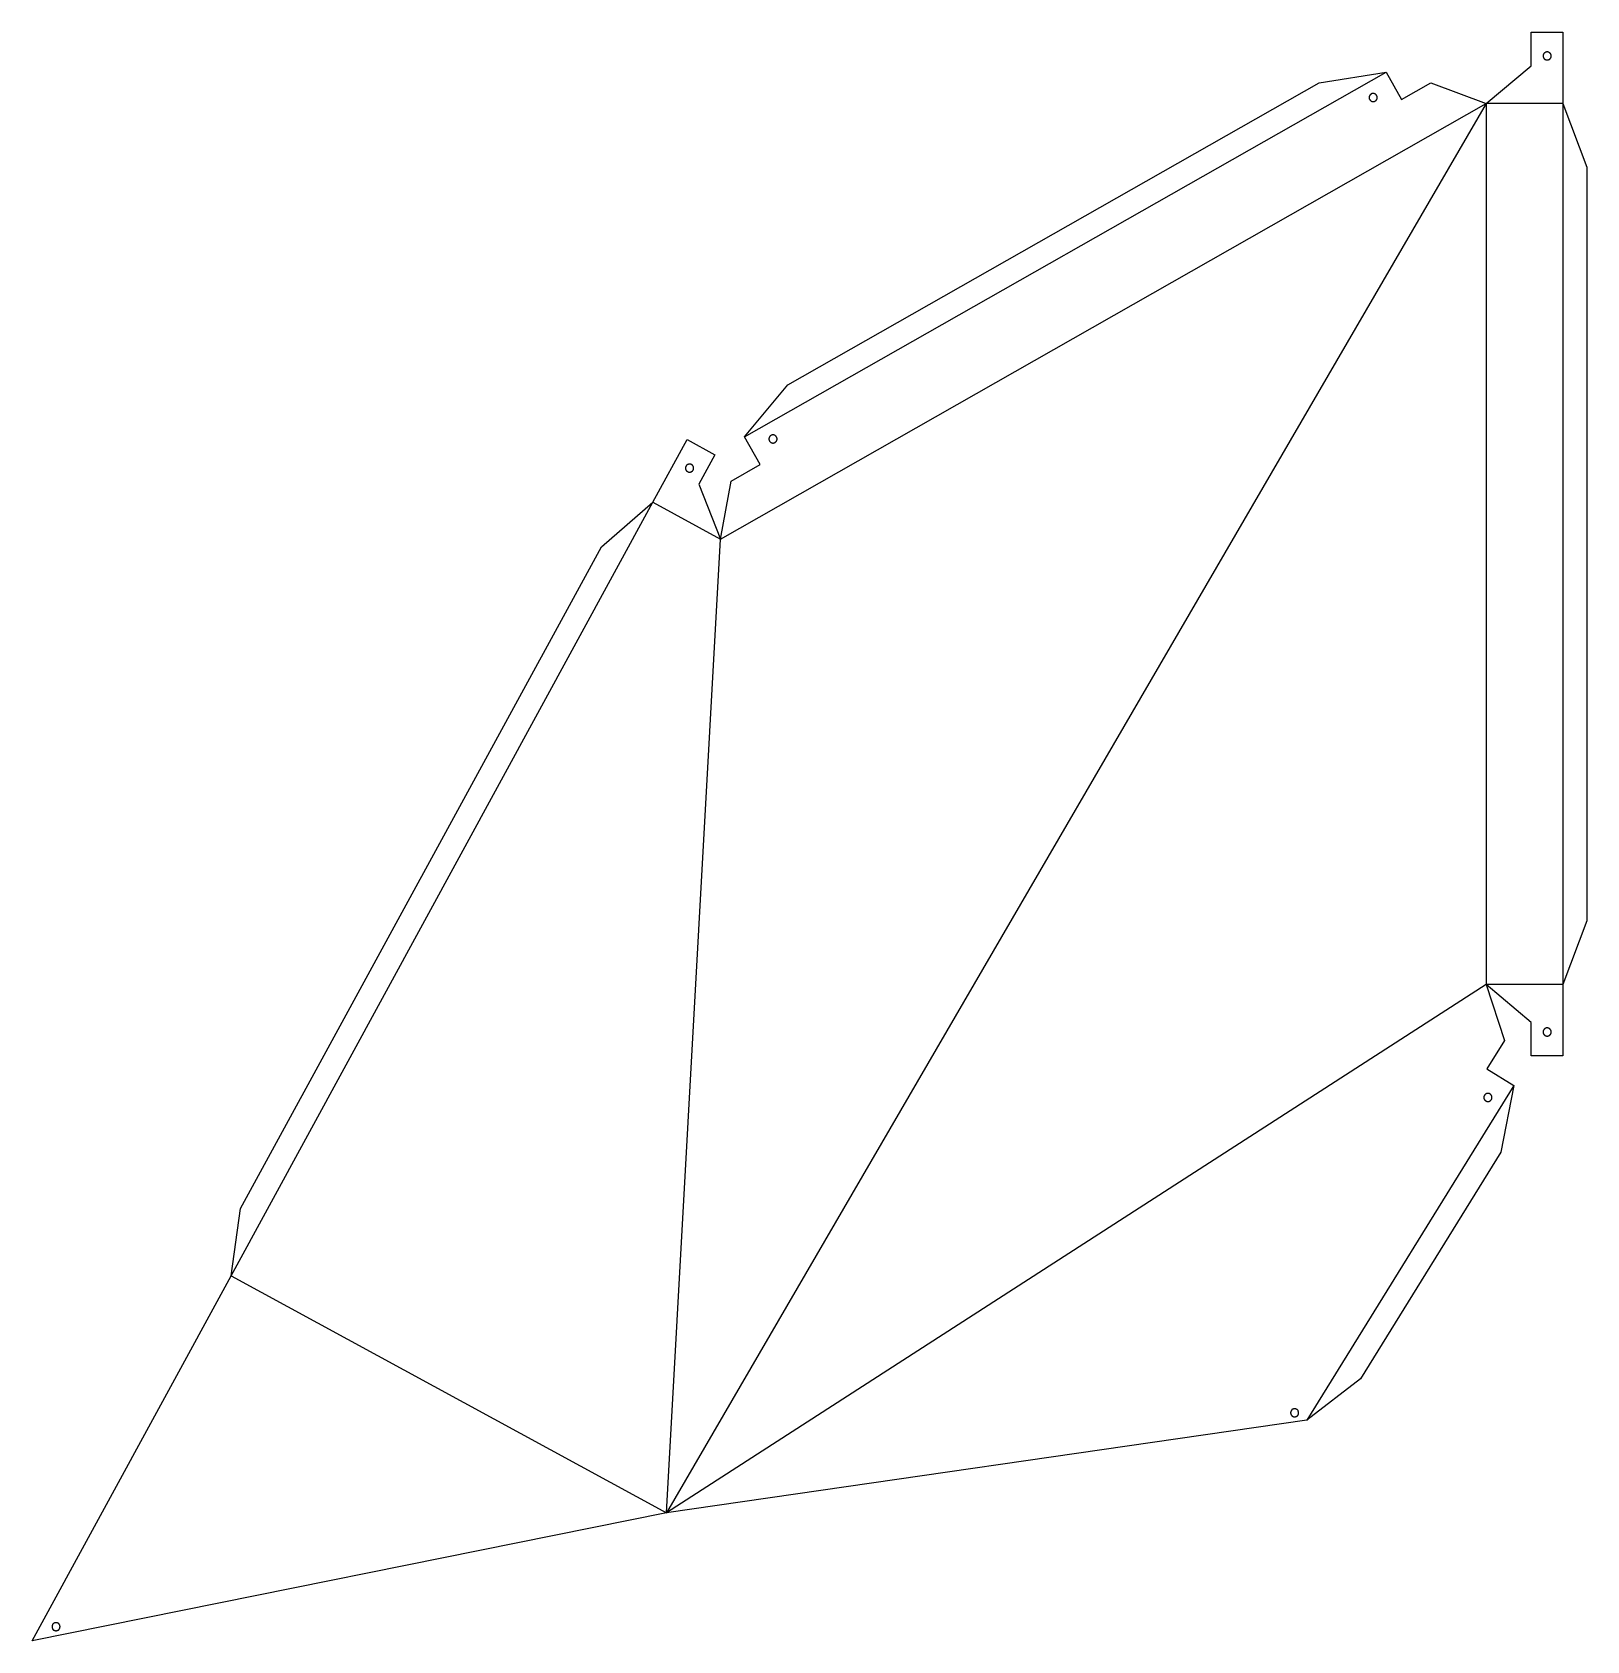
# Model space of a CAD drawing. Header units: millimetres. Extents: x -11260 to -5174, y 1000 to 2067.
# Drawn here: x -8616 to -7636, y 1053 to 2067 of the extents above; entities that cross this region are included whole.
import ezdxf

# ---------------------------------------------------------------- set-up
doc = ezdxf.new("R2010")
doc.units = ezdxf.units.MM
for name, color, linetype, true_color in [('Bohrloch', 140, 'Continuous', 0x2fdcfa), ('Kontur', 160, 'Continuous', 0x0026ff), ('V_Nut 135', 72, 'Continuous', 0x50db2a)]:
    doc.layers.add(name, color=color, linetype=linetype, true_color=true_color)

msp = doc.modelspace()

# ---------------------------------------------------------------- linework, layer by layer
at = {"layer": 'Bohrloch'}
for points in [[(-7660.4, 2054.5), (-7660.5, 2054.5), (-7660.6, 2054.5), (-7660.7, 2054.5), (-7660.8, 2054.5), (-7660.9, 2054.5), (-7660.9, 2054.5), (-7661, 2054.4), (-7661.1, 2054.4), (-7661.2, 2054.4), (-7661.3, 2054.4), (-7661.4, 2054.3), (-7661.5, 2054.3), (-7661.5, 2054.3), (-7661.6, 2054.2), (-7661.7, 2054.2), (-7661.8, 2054.2), (-7661.9, 2054.1), (-7661.9, 2054.1), (-7662, 2054), (-7662.1, 2054), (-7662.1, 2053.9), (-7662.2, 2053.9), (-7662.3, 2053.8), (-7662.3, 2053.7), (-7662.4, 2053.7), (-7662.5, 2053.6), (-7662.5, 2053.6), (-7662.6, 2053.5), (-7662.6, 2053.4), (-7662.7, 2053.3), (-7662.7, 2053.3), (-7662.8, 2053.2), (-7662.8, 2053.1), (-7662.9, 2053), (-7662.9, 2052.9), (-7662.9, 2052.9), (-7663, 2052.8), (-7663, 2052.7), (-7663, 2052.6), (-7663, 2052.5), (-7663, 2052.4), (-7663.1, 2052.4), (-7663.1, 2052.3), (-7663.1, 2052.2), (-7663.1, 2052.1), (-7663.1, 2052), (-7663.1, 2051.9), (-7663.1, 2051.8), (-7663.1, 2051.7), (-7663.1, 2051.7), (-7663.1, 2051.6), (-7663.1, 2051.5), (-7663, 2051.4), (-7663, 2051.3), (-7663, 2051.2), (-7663, 2051.1), (-7662.9, 2051.1), (-7662.9, 2051), (-7662.9, 2050.9), (-7662.8, 2050.8), (-7662.8, 2050.7), (-7662.8, 2050.7), (-7662.7, 2050.6), (-7662.7, 2050.5), (-7662.6, 2050.4), (-7662.6, 2050.4), (-7662.5, 2050.3), (-7662.4, 2050.2), (-7662.4, 2050.2), (-7662.3, 2050.1), (-7662.3, 2050), (-7662.2, 2050), (-7662.1, 2049.9), (-7662, 2049.9), (-7662, 2049.8), (-7661.9, 2049.8), (-7661.8, 2049.7), (-7661.7, 2049.7), (-7661.7, 2049.6), (-7661.6, 2049.6), (-7661.5, 2049.6), (-7661.4, 2049.5), (-7661.3, 2049.5), (-7661.3, 2049.5), (-7661.2, 2049.5), (-7661.1, 2049.4), (-7661, 2049.4), (-7660.9, 2049.4), (-7660.8, 2049.4), (-7660.7, 2049.4), (-7660.6, 2049.4), (-7660.6, 2049.4), (-7660.5, 2049.4), (-7660.4, 2049.4), (-7660.3, 2049.4), (-7660.2, 2049.4), (-7660.1, 2049.4), (-7660, 2049.4), (-7659.9, 2049.5), (-7659.9, 2049.5), (-7659.8, 2049.5), (-7659.7, 2049.5), (-7659.6, 2049.6), (-7659.5, 2049.6), (-7659.4, 2049.6), (-7659.4, 2049.7), (-7659.3, 2049.7), (-7659.2, 2049.8), (-7659.1, 2049.8), (-7659.1, 2049.9), (-7659, 2049.9), (-7658.9, 2050), (-7658.9, 2050), (-7658.8, 2050.1), (-7658.7, 2050.1), (-7658.7, 2050.2), (-7658.6, 2050.3), (-7658.6, 2050.3), (-7658.5, 2050.4), (-7658.4, 2050.5), (-7658.4, 2050.6), (-7658.4, 2050.6), (-7658.3, 2050.7), (-7658.3, 2050.8), (-7658.2, 2050.9), (-7658.2, 2051), (-7658.2, 2051), (-7658.1, 2051.1), (-7658.1, 2051.2), (-7658.1, 2051.3), (-7658.1, 2051.4), (-7658, 2051.5), (-7658, 2051.5), (-7658, 2051.6), (-7658, 2051.7), (-7658, 2051.8), (-7658, 2051.9), (-7658, 2052), (-7658, 2052.1), (-7658, 2052.2), (-7658, 2052.3), (-7658, 2052.3), (-7658, 2052.4), (-7658.1, 2052.5), (-7658.1, 2052.6), (-7658.1, 2052.7), (-7658.1, 2052.8), (-7658.2, 2052.9), (-7658.2, 2052.9), (-7658.2, 2053), (-7658.3, 2053.1), (-7658.3, 2053.2), (-7658.4, 2053.2), (-7658.4, 2053.3), (-7658.5, 2053.4), (-7658.5, 2053.5), (-7658.6, 2053.5), (-7658.6, 2053.6), (-7658.7, 2053.7), (-7658.7, 2053.7), (-7658.8, 2053.8), (-7658.9, 2053.9), (-7658.9, 2053.9), (-7659, 2054), (-7659.1, 2054), (-7659.2, 2054.1), (-7659.2, 2054.1), (-7659.3, 2054.2), (-7659.4, 2054.2), (-7659.5, 2054.2), (-7659.6, 2054.3), (-7659.6, 2054.3), (-7659.7, 2054.3), (-7659.8, 2054.4), (-7659.9, 2054.4), (-7660, 2054.4), (-7660.1, 2054.4), (-7660.1, 2054.4), (-7660.2, 2054.5), (-7660.3, 2054.5)], [(-7770.1, 2028.3), (-7770.2, 2028.3), (-7770.3, 2028.3), (-7770.4, 2028.3), (-7770.5, 2028.3), (-7770.5, 2028.3), (-7770.6, 2028.2), (-7770.7, 2028.2), (-7770.8, 2028.2), (-7770.9, 2028.2), (-7771, 2028.2), (-7771.1, 2028.1), (-7771.1, 2028.1), (-7771.2, 2028.1), (-7771.3, 2028), (-7771.4, 2028), (-7771.5, 2028), (-7771.5, 2027.9), (-7771.6, 2027.9), (-7771.7, 2027.8), (-7771.8, 2027.8), (-7771.8, 2027.7), (-7771.9, 2027.7), (-7772, 2027.6), (-7772, 2027.5), (-7772.1, 2027.5), (-7772.2, 2027.4), (-7772.2, 2027.3), (-7772.3, 2027.3), (-7772.3, 2027.2), (-7772.4, 2027.1), (-7772.4, 2027.1), (-7772.5, 2027), (-7772.5, 2026.9), (-7772.5, 2026.8), (-7772.6, 2026.7), (-7772.6, 2026.7), (-7772.6, 2026.6), (-7772.7, 2026.5), (-7772.7, 2026.4), (-7772.7, 2026.3), (-7772.7, 2026.2), (-7772.8, 2026.2), (-7772.8, 2026.1), (-7772.8, 2026), (-7772.8, 2025.9), (-7772.8, 2025.8), (-7772.8, 2025.7), (-7772.8, 2025.6), (-7772.8, 2025.5), (-7772.8, 2025.4), (-7772.8, 2025.4), (-7772.7, 2025.3), (-7772.7, 2025.2), (-7772.7, 2025.1), (-7772.7, 2025), (-7772.7, 2024.9), (-7772.6, 2024.8), (-7772.6, 2024.8), (-7772.6, 2024.7), (-7772.5, 2024.6), (-7772.5, 2024.5), (-7772.4, 2024.4), (-7772.4, 2024.4), (-7772.4, 2024.3), (-7772.3, 2024.2), (-7772.2, 2024.2), (-7772.2, 2024.1), (-7772.1, 2024), (-7772.1, 2024), (-7772, 2023.9), (-7771.9, 2023.8), (-7771.9, 2023.8), (-7771.8, 2023.7), (-7771.7, 2023.7), (-7771.7, 2023.6), (-7771.6, 2023.6), (-7771.5, 2023.5), (-7771.4, 2023.5), (-7771.4, 2023.4), (-7771.3, 2023.4), (-7771.2, 2023.4), (-7771.1, 2023.3), (-7771, 2023.3), (-7770.9, 2023.3), (-7770.9, 2023.3), (-7770.8, 2023.2), (-7770.7, 2023.2), (-7770.6, 2023.2), (-7770.5, 2023.2), (-7770.4, 2023.2), (-7770.3, 2023.2), (-7770.2, 2023.2), (-7770.2, 2023.2), (-7770.1, 2023.2), (-7770, 2023.2), (-7769.9, 2023.2), (-7769.8, 2023.2), (-7769.7, 2023.2), (-7769.6, 2023.2), (-7769.5, 2023.3), (-7769.5, 2023.3), (-7769.4, 2023.3), (-7769.3, 2023.4), (-7769.2, 2023.4), (-7769.1, 2023.4), (-7769.1, 2023.5), (-7769, 2023.5), (-7768.9, 2023.6), (-7768.8, 2023.6), (-7768.8, 2023.7), (-7768.7, 2023.7), (-7768.6, 2023.8), (-7768.5, 2023.8), (-7768.5, 2023.9), (-7768.4, 2023.9), (-7768.4, 2024), (-7768.3, 2024.1), (-7768.2, 2024.1), (-7768.2, 2024.2), (-7768.1, 2024.3), (-7768.1, 2024.4), (-7768, 2024.4), (-7768, 2024.5), (-7768, 2024.6), (-7767.9, 2024.7), (-7767.9, 2024.7), (-7767.9, 2024.8), (-7767.8, 2024.9), (-7767.8, 2025), (-7767.8, 2025.1), (-7767.8, 2025.2), (-7767.7, 2025.3), (-7767.7, 2025.3), (-7767.7, 2025.4), (-7767.7, 2025.5), (-7767.7, 2025.6), (-7767.7, 2025.7), (-7767.7, 2025.8), (-7767.7, 2025.9), (-7767.7, 2026), (-7767.7, 2026), (-7767.7, 2026.1), (-7767.7, 2026.2), (-7767.8, 2026.3), (-7767.8, 2026.4), (-7767.8, 2026.5), (-7767.8, 2026.6), (-7767.9, 2026.6), (-7767.9, 2026.7), (-7767.9, 2026.8), (-7768, 2026.9), (-7768, 2027), (-7768.1, 2027), (-7768.1, 2027.1), (-7768.2, 2027.2), (-7768.2, 2027.3), (-7768.3, 2027.3), (-7768.3, 2027.4), (-7768.4, 2027.5), (-7768.4, 2027.5), (-7768.5, 2027.6), (-7768.6, 2027.6), (-7768.6, 2027.7), (-7768.7, 2027.8), (-7768.8, 2027.8), (-7768.9, 2027.9), (-7768.9, 2027.9), (-7769, 2028), (-7769.1, 2028), (-7769.2, 2028), (-7769.2, 2028.1), (-7769.3, 2028.1), (-7769.4, 2028.1), (-7769.5, 2028.2), (-7769.6, 2028.2), (-7769.7, 2028.2), (-7769.7, 2028.2), (-7769.8, 2028.2), (-7769.9, 2028.3), (-7770, 2028.3)], [(-8148.4, 1813), (-8148.5, 1813), (-8148.6, 1813), (-8148.7, 1813), (-8148.8, 1813), (-8148.9, 1813), (-8149, 1813), (-8149, 1813), (-8149.1, 1813), (-8149.2, 1812.9), (-8149.3, 1812.9), (-8149.4, 1812.9), (-8149.5, 1812.9), (-8149.5, 1812.8), (-8149.6, 1812.8), (-8149.7, 1812.8), (-8149.8, 1812.7), (-8149.9, 1812.7), (-8149.9, 1812.6), (-8150, 1812.6), (-8150.1, 1812.5), (-8150.2, 1812.5), (-8150.2, 1812.4), (-8150.3, 1812.4), (-8150.4, 1812.3), (-8150.4, 1812.2), (-8150.5, 1812.2), (-8150.5, 1812.1), (-8150.6, 1812), (-8150.6, 1812), (-8150.7, 1811.9), (-8150.7, 1811.8), (-8150.8, 1811.7), (-8150.8, 1811.7), (-8150.9, 1811.6), (-8150.9, 1811.5), (-8150.9, 1811.4), (-8151, 1811.3), (-8151, 1811.3), (-8151, 1811.2), (-8151, 1811.1), (-8151.1, 1811), (-8151.1, 1810.9), (-8151.1, 1810.8), (-8151.1, 1810.7), (-8151.1, 1810.6), (-8151.1, 1810.6), (-8151.1, 1810.5), (-8151.1, 1810.4), (-8151.1, 1810.3), (-8151.1, 1810.2), (-8151.1, 1810.1), (-8151.1, 1810), (-8151.1, 1809.9), (-8151, 1809.9), (-8151, 1809.8), (-8151, 1809.7), (-8151, 1809.6), (-8150.9, 1809.5), (-8150.9, 1809.4), (-8150.9, 1809.4), (-8150.8, 1809.3), (-8150.8, 1809.2), (-8150.7, 1809.1), (-8150.7, 1809.1), (-8150.6, 1809), (-8150.6, 1808.9), (-8150.5, 1808.8), (-8150.5, 1808.8), (-8150.4, 1808.7), (-8150.3, 1808.6), (-8150.3, 1808.6), (-8150.2, 1808.5), (-8150.1, 1808.5), (-8150.1, 1808.4), (-8150, 1808.4), (-8149.9, 1808.3), (-8149.8, 1808.3), (-8149.8, 1808.2), (-8149.7, 1808.2), (-8149.6, 1808.2), (-8149.5, 1808.1), (-8149.4, 1808.1), (-8149.4, 1808.1), (-8149.3, 1808), (-8149.2, 1808), (-8149.1, 1808), (-8149, 1808), (-8148.9, 1808), (-8148.8, 1807.9), (-8148.7, 1807.9), (-8148.7, 1807.9), (-8148.6, 1807.9), (-8148.5, 1807.9), (-8148.4, 1807.9), (-8148.3, 1807.9), (-8148.2, 1808), (-8148.1, 1808), (-8148, 1808), (-8148, 1808), (-8147.9, 1808), (-8147.8, 1808.1), (-8147.7, 1808.1), (-8147.6, 1808.1), (-8147.5, 1808.1), (-8147.5, 1808.2), (-8147.4, 1808.2), (-8147.3, 1808.3), (-8147.2, 1808.3), (-8147.2, 1808.4), (-8147.1, 1808.4), (-8147, 1808.5), (-8146.9, 1808.5), (-8146.9, 1808.6), (-8146.8, 1808.6), (-8146.7, 1808.7), (-8146.7, 1808.8), (-8146.6, 1808.8), (-8146.6, 1808.9), (-8146.5, 1809), (-8146.5, 1809), (-8146.4, 1809.1), (-8146.4, 1809.2), (-8146.3, 1809.3), (-8146.3, 1809.3), (-8146.2, 1809.4), (-8146.2, 1809.5), (-8146.2, 1809.6), (-8146.1, 1809.7), (-8146.1, 1809.8), (-8146.1, 1809.8), (-8146.1, 1809.9), (-8146.1, 1810), (-8146, 1810.1), (-8146, 1810.2), (-8146, 1810.3), (-8146, 1810.4), (-8146, 1810.5), (-8146, 1810.5), (-8146, 1810.6), (-8146, 1810.7), (-8146, 1810.8), (-8146, 1810.9), (-8146.1, 1811), (-8146.1, 1811.1), (-8146.1, 1811.2), (-8146.1, 1811.2), (-8146.2, 1811.3), (-8146.2, 1811.4), (-8146.2, 1811.5), (-8146.3, 1811.6), (-8146.3, 1811.6), (-8146.3, 1811.7), (-8146.4, 1811.8), (-8146.4, 1811.9), (-8146.5, 1811.9), (-8146.5, 1812), (-8146.6, 1812.1), (-8146.6, 1812.2), (-8146.7, 1812.2), (-8146.8, 1812.3), (-8146.8, 1812.3), (-8146.9, 1812.4), (-8147, 1812.5), (-8147, 1812.5), (-8147.1, 1812.6), (-8147.2, 1812.6), (-8147.2, 1812.7), (-8147.3, 1812.7), (-8147.4, 1812.8), (-8147.5, 1812.8), (-8147.6, 1812.8), (-8147.6, 1812.9), (-8147.7, 1812.9), (-8147.8, 1812.9), (-8147.9, 1812.9), (-8148, 1813), (-8148.1, 1813), (-8148.2, 1813), (-8148.2, 1813), (-8148.3, 1813)], [(-8201, 1794.7), (-8201.1, 1794.7), (-8201.2, 1794.7), (-8201.2, 1794.7), (-8201.3, 1794.7), (-8201.4, 1794.6), (-8201.5, 1794.6), (-8201.6, 1794.6), (-8201.7, 1794.6), (-8201.8, 1794.6), (-8201.9, 1794.6), (-8201.9, 1794.5), (-8202, 1794.5), (-8202.1, 1794.5), (-8202.2, 1794.4), (-8202.3, 1794.4), (-8202.3, 1794.4), (-8202.4, 1794.3), (-8202.5, 1794.3), (-8202.6, 1794.2), (-8202.6, 1794.2), (-8202.7, 1794.1), (-8202.8, 1794.1), (-8202.8, 1794), (-8202.9, 1793.9), (-8203, 1793.9), (-8203, 1793.8), (-8203.1, 1793.7), (-8203.1, 1793.7), (-8203.2, 1793.6), (-8203.2, 1793.5), (-8203.3, 1793.5), (-8203.3, 1793.4), (-8203.4, 1793.3), (-8203.4, 1793.2), (-8203.5, 1793.1), (-8203.5, 1793.1), (-8203.5, 1793), (-8203.5, 1792.9), (-8203.6, 1792.8), (-8203.6, 1792.7), (-8203.6, 1792.6), (-8203.6, 1792.5), (-8203.6, 1792.5), (-8203.7, 1792.4), (-8203.7, 1792.3), (-8203.7, 1792.2), (-8203.7, 1792.1), (-8203.7, 1792), (-8203.7, 1791.9), (-8203.7, 1791.8), (-8203.6, 1791.8), (-8203.6, 1791.7), (-8203.6, 1791.6), (-8203.6, 1791.5), (-8203.6, 1791.4), (-8203.5, 1791.3), (-8203.5, 1791.2), (-8203.5, 1791.2), (-8203.4, 1791.1), (-8203.4, 1791), (-8203.4, 1790.9), (-8203.3, 1790.8), (-8203.3, 1790.8), (-8203.2, 1790.7), (-8203.2, 1790.6), (-8203.1, 1790.5), (-8203.1, 1790.5), (-8203, 1790.4), (-8203, 1790.3), (-8202.9, 1790.3), (-8202.8, 1790.2), (-8202.8, 1790.2), (-8202.7, 1790.1), (-8202.6, 1790.1), (-8202.5, 1790), (-8202.5, 1790), (-8202.4, 1789.9), (-8202.3, 1789.9), (-8202.2, 1789.8), (-8202.2, 1789.8), (-8202.1, 1789.8), (-8202, 1789.7), (-8201.9, 1789.7), (-8201.8, 1789.7), (-8201.7, 1789.6), (-8201.7, 1789.6), (-8201.6, 1789.6), (-8201.5, 1789.6), (-8201.4, 1789.6), (-8201.3, 1789.6), (-8201.2, 1789.6), (-8201.1, 1789.6), (-8201, 1789.6), (-8201, 1789.6), (-8200.9, 1789.6), (-8200.8, 1789.6), (-8200.7, 1789.6), (-8200.6, 1789.6), (-8200.5, 1789.6), (-8200.4, 1789.7), (-8200.3, 1789.7), (-8200.3, 1789.7), (-8200.2, 1789.7), (-8200.1, 1789.8), (-8200, 1789.8), (-8199.9, 1789.9), (-8199.9, 1789.9), (-8199.8, 1789.9), (-8199.7, 1790), (-8199.6, 1790), (-8199.6, 1790.1), (-8199.5, 1790.2), (-8199.4, 1790.2), (-8199.4, 1790.3), (-8199.3, 1790.3), (-8199.2, 1790.4), (-8199.2, 1790.5), (-8199.1, 1790.5), (-8199.1, 1790.6), (-8199, 1790.7), (-8199, 1790.7), (-8198.9, 1790.8), (-8198.9, 1790.9), (-8198.8, 1791), (-8198.8, 1791.1), (-8198.8, 1791.1), (-8198.7, 1791.2), (-8198.7, 1791.3), (-8198.7, 1791.4), (-8198.7, 1791.5), (-8198.6, 1791.6), (-8198.6, 1791.6), (-8198.6, 1791.7), (-8198.6, 1791.8), (-8198.6, 1791.9), (-8198.6, 1792), (-8198.6, 1792.1), (-8198.6, 1792.2), (-8198.6, 1792.3), (-8198.6, 1792.4), (-8198.6, 1792.4), (-8198.6, 1792.5), (-8198.6, 1792.6), (-8198.6, 1792.7), (-8198.7, 1792.8), (-8198.7, 1792.9), (-8198.7, 1793), (-8198.7, 1793), (-8198.8, 1793.1), (-8198.8, 1793.2), (-8198.9, 1793.3), (-8198.9, 1793.4), (-8198.9, 1793.4), (-8199, 1793.5), (-8199, 1793.6), (-8199.1, 1793.7), (-8199.1, 1793.7), (-8199.2, 1793.8), (-8199.3, 1793.9), (-8199.3, 1793.9), (-8199.4, 1794), (-8199.4, 1794), (-8199.5, 1794.1), (-8199.6, 1794.2), (-8199.7, 1794.2), (-8199.7, 1794.3), (-8199.8, 1794.3), (-8199.9, 1794.3), (-8200, 1794.4), (-8200, 1794.4), (-8200.1, 1794.5), (-8200.2, 1794.5), (-8200.3, 1794.5), (-8200.4, 1794.6), (-8200.5, 1794.6), (-8200.5, 1794.6), (-8200.6, 1794.6), (-8200.7, 1794.6), (-8200.8, 1794.6), (-8200.9, 1794.7)], [(-7660.4, 1439.2), (-7660.5, 1439.2), (-7660.6, 1439.2), (-7660.7, 1439.2), (-7660.8, 1439.2), (-7660.9, 1439.2), (-7660.9, 1439.2), (-7661, 1439.2), (-7661.1, 1439.2), (-7661.2, 1439.1), (-7661.3, 1439.1), (-7661.4, 1439.1), (-7661.5, 1439), (-7661.5, 1439), (-7661.6, 1439), (-7661.7, 1438.9), (-7661.8, 1438.9), (-7661.9, 1438.9), (-7661.9, 1438.8), (-7662, 1438.8), (-7662.1, 1438.7), (-7662.1, 1438.7), (-7662.2, 1438.6), (-7662.3, 1438.5), (-7662.3, 1438.5), (-7662.4, 1438.4), (-7662.5, 1438.4), (-7662.5, 1438.3), (-7662.6, 1438.2), (-7662.6, 1438.1), (-7662.7, 1438.1), (-7662.7, 1438), (-7662.8, 1437.9), (-7662.8, 1437.8), (-7662.9, 1437.8), (-7662.9, 1437.7), (-7662.9, 1437.6), (-7663, 1437.5), (-7663, 1437.4), (-7663, 1437.3), (-7663, 1437.3), (-7663, 1437.2), (-7663.1, 1437.1), (-7663.1, 1437), (-7663.1, 1436.9), (-7663.1, 1436.8), (-7663.1, 1436.7), (-7663.1, 1436.7), (-7663.1, 1436.6), (-7663.1, 1436.5), (-7663.1, 1436.4), (-7663.1, 1436.3), (-7663.1, 1436.2), (-7663, 1436.1), (-7663, 1436), (-7663, 1436), (-7663, 1435.9), (-7662.9, 1435.8), (-7662.9, 1435.7), (-7662.9, 1435.6), (-7662.8, 1435.5), (-7662.8, 1435.5), (-7662.8, 1435.4), (-7662.7, 1435.3), (-7662.7, 1435.2), (-7662.6, 1435.2), (-7662.6, 1435.1), (-7662.5, 1435), (-7662.4, 1435), (-7662.4, 1434.9), (-7662.3, 1434.8), (-7662.3, 1434.8), (-7662.2, 1434.7), (-7662.1, 1434.7), (-7662, 1434.6), (-7662, 1434.5), (-7661.9, 1434.5), (-7661.8, 1434.5), (-7661.7, 1434.4), (-7661.7, 1434.4), (-7661.6, 1434.3), (-7661.5, 1434.3), (-7661.4, 1434.3), (-7661.3, 1434.2), (-7661.3, 1434.2), (-7661.2, 1434.2), (-7661.1, 1434.2), (-7661, 1434.2), (-7660.9, 1434.1), (-7660.8, 1434.1), (-7660.7, 1434.1), (-7660.6, 1434.1), (-7660.6, 1434.1), (-7660.5, 1434.1), (-7660.4, 1434.1), (-7660.3, 1434.1), (-7660.2, 1434.1), (-7660.1, 1434.2), (-7660, 1434.2), (-7659.9, 1434.2), (-7659.9, 1434.2), (-7659.8, 1434.2), (-7659.7, 1434.3), (-7659.6, 1434.3), (-7659.5, 1434.3), (-7659.4, 1434.4), (-7659.4, 1434.4), (-7659.3, 1434.4), (-7659.2, 1434.5), (-7659.1, 1434.5), (-7659.1, 1434.6), (-7659, 1434.6), (-7658.9, 1434.7), (-7658.9, 1434.8), (-7658.8, 1434.8), (-7658.7, 1434.9), (-7658.7, 1434.9), (-7658.6, 1435), (-7658.6, 1435.1), (-7658.5, 1435.1), (-7658.4, 1435.2), (-7658.4, 1435.3), (-7658.4, 1435.4), (-7658.3, 1435.4), (-7658.3, 1435.5), (-7658.2, 1435.6), (-7658.2, 1435.7), (-7658.2, 1435.8), (-7658.1, 1435.9), (-7658.1, 1435.9), (-7658.1, 1436), (-7658.1, 1436.1), (-7658, 1436.2), (-7658, 1436.3), (-7658, 1436.4), (-7658, 1436.5), (-7658, 1436.5), (-7658, 1436.6), (-7658, 1436.7), (-7658, 1436.8), (-7658, 1436.9), (-7658, 1437), (-7658, 1437.1), (-7658, 1437.2), (-7658.1, 1437.2), (-7658.1, 1437.3), (-7658.1, 1437.4), (-7658.1, 1437.5), (-7658.2, 1437.6), (-7658.2, 1437.7), (-7658.2, 1437.7), (-7658.3, 1437.8), (-7658.3, 1437.9), (-7658.4, 1438), (-7658.4, 1438.1), (-7658.5, 1438.1), (-7658.5, 1438.2), (-7658.6, 1438.3), (-7658.6, 1438.3), (-7658.7, 1438.4), (-7658.7, 1438.5), (-7658.8, 1438.5), (-7658.9, 1438.6), (-7658.9, 1438.6), (-7659, 1438.7), (-7659.1, 1438.8), (-7659.2, 1438.8), (-7659.2, 1438.8), (-7659.3, 1438.9), (-7659.4, 1438.9), (-7659.5, 1439), (-7659.6, 1439), (-7659.6, 1439), (-7659.7, 1439.1), (-7659.8, 1439.1), (-7659.9, 1439.1), (-7660, 1439.1), (-7660.1, 1439.2), (-7660.1, 1439.2), (-7660.2, 1439.2), (-7660.3, 1439.2)], [(-7697.8, 1397.9), (-7697.9, 1397.9), (-7697.9, 1397.9), (-7698, 1397.9), (-7698.1, 1397.9), (-7698.2, 1397.9), (-7698.3, 1397.9), (-7698.4, 1397.9), (-7698.5, 1397.9), (-7698.6, 1397.8), (-7698.6, 1397.8), (-7698.7, 1397.8), (-7698.8, 1397.8), (-7698.9, 1397.7), (-7699, 1397.7), (-7699, 1397.7), (-7699.1, 1397.6), (-7699.2, 1397.6), (-7699.3, 1397.5), (-7699.4, 1397.5), (-7699.4, 1397.4), (-7699.5, 1397.4), (-7699.6, 1397.3), (-7699.6, 1397.3), (-7699.7, 1397.2), (-7699.8, 1397.1), (-7699.8, 1397.1), (-7699.9, 1397), (-7699.9, 1396.9), (-7700, 1396.9), (-7700, 1396.8), (-7700.1, 1396.7), (-7700.1, 1396.6), (-7700.2, 1396.6), (-7700.2, 1396.5), (-7700.2, 1396.4), (-7700.3, 1396.3), (-7700.3, 1396.2), (-7700.3, 1396.2), (-7700.4, 1396.1), (-7700.4, 1396), (-7700.4, 1395.9), (-7700.4, 1395.8), (-7700.4, 1395.7), (-7700.4, 1395.6), (-7700.4, 1395.5), (-7700.5, 1395.5), (-7700.5, 1395.4), (-7700.5, 1395.3), (-7700.4, 1395.2), (-7700.4, 1395.1), (-7700.4, 1395), (-7700.4, 1394.9), (-7700.4, 1394.8), (-7700.4, 1394.8), (-7700.4, 1394.7), (-7700.3, 1394.6), (-7700.3, 1394.5), (-7700.3, 1394.4), (-7700.2, 1394.3), (-7700.2, 1394.3), (-7700.2, 1394.2), (-7700.1, 1394.1), (-7700.1, 1394), (-7700, 1394), (-7700, 1393.9), (-7699.9, 1393.8), (-7699.9, 1393.7), (-7699.8, 1393.7), (-7699.7, 1393.6), (-7699.7, 1393.5), (-7699.6, 1393.5), (-7699.5, 1393.4), (-7699.5, 1393.4), (-7699.4, 1393.3), (-7699.3, 1393.3), (-7699.3, 1393.2), (-7699.2, 1393.2), (-7699.1, 1393.1), (-7699, 1393.1), (-7698.9, 1393.1), (-7698.9, 1393), (-7698.8, 1393), (-7698.7, 1393), (-7698.6, 1392.9), (-7698.5, 1392.9), (-7698.4, 1392.9), (-7698.4, 1392.9), (-7698.3, 1392.9), (-7698.2, 1392.8), (-7698.1, 1392.8), (-7698, 1392.8), (-7697.9, 1392.8), (-7697.8, 1392.8), (-7697.7, 1392.8), (-7697.6, 1392.8), (-7697.6, 1392.9), (-7697.5, 1392.9), (-7697.4, 1392.9), (-7697.3, 1392.9), (-7697.2, 1392.9), (-7697.1, 1393), (-7697, 1393), (-7697, 1393), (-7696.9, 1393), (-7696.8, 1393.1), (-7696.7, 1393.1), (-7696.6, 1393.2), (-7696.6, 1393.2), (-7696.5, 1393.3), (-7696.4, 1393.3), (-7696.3, 1393.4), (-7696.3, 1393.4), (-7696.2, 1393.5), (-7696.1, 1393.5), (-7696.1, 1393.6), (-7696, 1393.7), (-7696, 1393.7), (-7695.9, 1393.8), (-7695.9, 1393.9), (-7695.8, 1393.9), (-7695.8, 1394), (-7695.7, 1394.1), (-7695.7, 1394.2), (-7695.6, 1394.2), (-7695.6, 1394.3), (-7695.6, 1394.4), (-7695.5, 1394.5), (-7695.5, 1394.6), (-7695.5, 1394.7), (-7695.4, 1394.7), (-7695.4, 1394.8), (-7695.4, 1394.9), (-7695.4, 1395), (-7695.4, 1395.1), (-7695.4, 1395.2), (-7695.4, 1395.3), (-7695.4, 1395.4), (-7695.4, 1395.4), (-7695.4, 1395.5), (-7695.4, 1395.6), (-7695.4, 1395.7), (-7695.4, 1395.8), (-7695.4, 1395.9), (-7695.4, 1396), (-7695.4, 1396.1), (-7695.5, 1396.1), (-7695.5, 1396.2), (-7695.5, 1396.3), (-7695.6, 1396.4), (-7695.6, 1396.5), (-7695.6, 1396.5), (-7695.7, 1396.6), (-7695.7, 1396.7), (-7695.8, 1396.8), (-7695.8, 1396.8), (-7695.9, 1396.9), (-7695.9, 1397), (-7696, 1397.1), (-7696, 1397.1), (-7696.1, 1397.2), (-7696.2, 1397.2), (-7696.2, 1397.3), (-7696.3, 1397.4), (-7696.4, 1397.4), (-7696.4, 1397.5), (-7696.5, 1397.5), (-7696.6, 1397.6), (-7696.7, 1397.6), (-7696.7, 1397.7), (-7696.8, 1397.7), (-7696.9, 1397.7), (-7697, 1397.8), (-7697.1, 1397.8), (-7697.2, 1397.8), (-7697.2, 1397.8), (-7697.3, 1397.9), (-7697.4, 1397.9), (-7697.5, 1397.9), (-7697.6, 1397.9), (-7697.7, 1397.9)], [(-7819.6, 1199.2), (-7819.7, 1199.2), (-7819.8, 1199.2), (-7819.9, 1199.2), (-7819.9, 1199.2), (-7820, 1199.1), (-7820.1, 1199.1), (-7820.2, 1199.1), (-7820.3, 1199.1), (-7820.4, 1199.1), (-7820.5, 1199.1), (-7820.5, 1199), (-7820.6, 1199), (-7820.7, 1199), (-7820.8, 1198.9), (-7820.9, 1198.9), (-7821, 1198.9), (-7821, 1198.8), (-7821.1, 1198.8), (-7821.2, 1198.7), (-7821.3, 1198.7), (-7821.3, 1198.6), (-7821.4, 1198.6), (-7821.5, 1198.5), (-7821.5, 1198.4), (-7821.6, 1198.4), (-7821.6, 1198.3), (-7821.7, 1198.2), (-7821.8, 1198.2), (-7821.8, 1198.1), (-7821.9, 1198), (-7821.9, 1197.9), (-7822, 1197.9), (-7822, 1197.8), (-7822, 1197.7), (-7822.1, 1197.6), (-7822.1, 1197.6), (-7822.1, 1197.5), (-7822.2, 1197.4), (-7822.2, 1197.3), (-7822.2, 1197.2), (-7822.2, 1197.1), (-7822.2, 1197), (-7822.3, 1197), (-7822.3, 1196.9), (-7822.3, 1196.8), (-7822.3, 1196.7), (-7822.3, 1196.6), (-7822.3, 1196.5), (-7822.3, 1196.4), (-7822.3, 1196.3), (-7822.3, 1196.3), (-7822.2, 1196.2), (-7822.2, 1196.1), (-7822.2, 1196), (-7822.2, 1195.9), (-7822.2, 1195.8), (-7822.1, 1195.7), (-7822.1, 1195.7), (-7822.1, 1195.6), (-7822, 1195.5), (-7822, 1195.4), (-7821.9, 1195.3), (-7821.9, 1195.3), (-7821.8, 1195.2), (-7821.8, 1195.1), (-7821.7, 1195), (-7821.7, 1195), (-7821.6, 1194.9), (-7821.6, 1194.8), (-7821.5, 1194.8), (-7821.4, 1194.7), (-7821.4, 1194.7), (-7821.3, 1194.6), (-7821.2, 1194.6), (-7821.2, 1194.5), (-7821.1, 1194.5), (-7821, 1194.4), (-7820.9, 1194.4), (-7820.9, 1194.3), (-7820.8, 1194.3), (-7820.7, 1194.3), (-7820.6, 1194.2), (-7820.5, 1194.2), (-7820.4, 1194.2), (-7820.4, 1194.1), (-7820.3, 1194.1), (-7820.2, 1194.1), (-7820.1, 1194.1), (-7820, 1194.1), (-7819.9, 1194.1), (-7819.8, 1194.1), (-7819.7, 1194.1), (-7819.7, 1194.1), (-7819.6, 1194.1), (-7819.5, 1194.1), (-7819.4, 1194.1), (-7819.3, 1194.1), (-7819.2, 1194.1), (-7819.1, 1194.1), (-7819, 1194.2), (-7819, 1194.2), (-7818.9, 1194.2), (-7818.8, 1194.2), (-7818.7, 1194.3), (-7818.6, 1194.3), (-7818.5, 1194.4), (-7818.5, 1194.4), (-7818.4, 1194.4), (-7818.3, 1194.5), (-7818.2, 1194.5), (-7818.2, 1194.6), (-7818.1, 1194.7), (-7818, 1194.7), (-7818, 1194.8), (-7817.9, 1194.8), (-7817.9, 1194.9), (-7817.8, 1195), (-7817.7, 1195), (-7817.7, 1195.1), (-7817.6, 1195.2), (-7817.6, 1195.2), (-7817.5, 1195.3), (-7817.5, 1195.4), (-7817.5, 1195.5), (-7817.4, 1195.6), (-7817.4, 1195.6), (-7817.3, 1195.7), (-7817.3, 1195.8), (-7817.3, 1195.9), (-7817.3, 1196), (-7817.2, 1196.1), (-7817.2, 1196.1), (-7817.2, 1196.2), (-7817.2, 1196.3), (-7817.2, 1196.4), (-7817.2, 1196.5), (-7817.2, 1196.6), (-7817.2, 1196.7), (-7817.2, 1196.8), (-7817.2, 1196.9), (-7817.2, 1196.9), (-7817.2, 1197), (-7817.2, 1197.1), (-7817.2, 1197.2), (-7817.3, 1197.3), (-7817.3, 1197.4), (-7817.3, 1197.5), (-7817.4, 1197.5), (-7817.4, 1197.6), (-7817.4, 1197.7), (-7817.5, 1197.8), (-7817.5, 1197.9), (-7817.5, 1197.9), (-7817.6, 1198), (-7817.6, 1198.1), (-7817.7, 1198.2), (-7817.8, 1198.2), (-7817.8, 1198.3), (-7817.9, 1198.4), (-7817.9, 1198.4), (-7818, 1198.5), (-7818.1, 1198.5), (-7818.1, 1198.6), (-7818.2, 1198.7), (-7818.3, 1198.7), (-7818.3, 1198.8), (-7818.4, 1198.8), (-7818.5, 1198.8), (-7818.6, 1198.9), (-7818.7, 1198.9), (-7818.7, 1199), (-7818.8, 1199), (-7818.9, 1199), (-7819, 1199.1), (-7819.1, 1199.1), (-7819.2, 1199.1), (-7819.2, 1199.1), (-7819.3, 1199.1), (-7819.4, 1199.1), (-7819.5, 1199.2)], [(-8600.3, 1064.3), (-8600.4, 1064.3), (-8600.5, 1064.3), (-8600.6, 1064.3), (-8600.7, 1064.3), (-8600.8, 1064.3), (-8600.9, 1064.3), (-8601, 1064.3), (-8601, 1064.3), (-8601.1, 1064.2), (-8601.2, 1064.2), (-8601.3, 1064.2), (-8601.4, 1064.2), (-8601.5, 1064.1), (-8601.5, 1064.1), (-8601.6, 1064), (-8601.7, 1064), (-8601.8, 1064), (-8601.9, 1063.9), (-8601.9, 1063.9), (-8602, 1063.8), (-8602.1, 1063.8), (-8602.1, 1063.7), (-8602.2, 1063.6), (-8602.3, 1063.6), (-8602.3, 1063.5), (-8602.4, 1063.5), (-8602.5, 1063.4), (-8602.5, 1063.3), (-8602.6, 1063.2), (-8602.6, 1063.2), (-8602.7, 1063.1), (-8602.7, 1063), (-8602.7, 1062.9), (-8602.8, 1062.9), (-8602.8, 1062.8), (-8602.9, 1062.7), (-8602.9, 1062.6), (-8602.9, 1062.5), (-8602.9, 1062.5), (-8603, 1062.4), (-8603, 1062.3), (-8603, 1062.2), (-8603, 1062.1), (-8603, 1062), (-8603, 1061.9), (-8603, 1061.8), (-8603, 1061.8), (-8603, 1061.7), (-8603, 1061.6), (-8603, 1061.5), (-8603, 1061.4), (-8603, 1061.3), (-8603, 1061.2), (-8603, 1061.1), (-8602.9, 1061.1), (-8602.9, 1061), (-8602.9, 1060.9), (-8602.8, 1060.8), (-8602.8, 1060.7), (-8602.8, 1060.6), (-8602.7, 1060.6), (-8602.7, 1060.5), (-8602.6, 1060.4), (-8602.6, 1060.3), (-8602.5, 1060.3), (-8602.5, 1060.2), (-8602.4, 1060.1), (-8602.4, 1060.1), (-8602.3, 1060), (-8602.3, 1059.9), (-8602.2, 1059.9), (-8602.1, 1059.8), (-8602.1, 1059.8), (-8602, 1059.7), (-8601.9, 1059.7), (-8601.8, 1059.6), (-8601.8, 1059.6), (-8601.7, 1059.5), (-8601.6, 1059.5), (-8601.5, 1059.4), (-8601.4, 1059.4), (-8601.4, 1059.4), (-8601.3, 1059.3), (-8601.2, 1059.3), (-8601.1, 1059.3), (-8601, 1059.3), (-8600.9, 1059.3), (-8600.8, 1059.2), (-8600.8, 1059.2), (-8600.7, 1059.2), (-8600.6, 1059.2), (-8600.5, 1059.2), (-8600.4, 1059.2), (-8600.3, 1059.2), (-8600.2, 1059.2), (-8600.1, 1059.2), (-8600.1, 1059.3), (-8600, 1059.3), (-8599.9, 1059.3), (-8599.8, 1059.3), (-8599.7, 1059.3), (-8599.6, 1059.4), (-8599.5, 1059.4), (-8599.5, 1059.4), (-8599.4, 1059.5), (-8599.3, 1059.5), (-8599.2, 1059.6), (-8599.1, 1059.6), (-8599.1, 1059.6), (-8599, 1059.7), (-8598.9, 1059.7), (-8598.9, 1059.8), (-8598.8, 1059.9), (-8598.7, 1059.9), (-8598.7, 1060), (-8598.6, 1060), (-8598.5, 1060.1), (-8598.5, 1060.2), (-8598.4, 1060.3), (-8598.4, 1060.3), (-8598.3, 1060.4), (-8598.3, 1060.5), (-8598.2, 1060.6), (-8598.2, 1060.6), (-8598.2, 1060.7), (-8598.1, 1060.8), (-8598.1, 1060.9), (-8598.1, 1061), (-8598, 1061), (-8598, 1061.1), (-8598, 1061.2), (-8598, 1061.3), (-8598, 1061.4), (-8597.9, 1061.5), (-8597.9, 1061.6), (-8597.9, 1061.6), (-8597.9, 1061.7), (-8597.9, 1061.8), (-8597.9, 1061.9), (-8597.9, 1062), (-8598, 1062.1), (-8598, 1062.2), (-8598, 1062.3), (-8598, 1062.4), (-8598, 1062.4), (-8598, 1062.5), (-8598.1, 1062.6), (-8598.1, 1062.7), (-8598.1, 1062.8), (-8598.2, 1062.9), (-8598.2, 1062.9), (-8598.3, 1063), (-8598.3, 1063.1), (-8598.3, 1063.2), (-8598.4, 1063.2), (-8598.4, 1063.3), (-8598.5, 1063.4), (-8598.6, 1063.4), (-8598.6, 1063.5), (-8598.7, 1063.6), (-8598.7, 1063.6), (-8598.8, 1063.7), (-8598.9, 1063.8), (-8598.9, 1063.8), (-8599, 1063.9), (-8599.1, 1063.9), (-8599.2, 1064), (-8599.2, 1064), (-8599.3, 1064), (-8599.4, 1064.1), (-8599.5, 1064.1), (-8599.6, 1064.1), (-8599.6, 1064.2), (-8599.7, 1064.2), (-8599.8, 1064.2), (-8599.9, 1064.3), (-8600, 1064.3), (-8600.1, 1064.3), (-8600.2, 1064.3), (-8600.3, 1064.3)]]:
    msp.add_lwpolyline(points, close=True, dxfattribs=at)
at = {"layer": 'Kontur'}
msp.add_lwpolyline([(-8215.7, 1133.5), (-8615.5, 1052.9), (-8490, 1283), (-8484.1, 1325.3), (-8256.6, 1742.6), (-8224.3, 1770.6), (-8202.7, 1810.1), (-8185.2, 1800.5), (-8195.3, 1782), (-8181.7, 1747.3), (-8175, 1783.9), (-8156.7, 1794.4), (-8166.5, 1811.8), (-8139.2, 1844.6), (-7804.3, 2035.1), (-7762.1, 2041.8), (-7752.3, 2024.4), (-7733.9, 2034.9), (-7699.1, 2021.9), (-7670.6, 2045.8), (-7670.6, 2066.9), (-7650.6, 2066.9), (-7650.6, 2021.9), (-7635.6, 1981.9), (-7635.6, 1506.7), (-7650.6, 1466.7), (-7650.6, 1421.7), (-7670.6, 1421.7), (-7670.6, 1442.7), (-7699.1, 1466.7), (-7687.4, 1431.3), (-7698.5, 1413.4), (-7681.5, 1402.9), (-7689.8, 1361), (-7778.3, 1218), (-7812.1, 1191.9)], close=True, dxfattribs=at)
at = {"layer": 'V_Nut 135'}
for points in [[(-8166.5, 1811.8), (-7762.1, 2041.8)], [(-7699.1, 2021.9), (-8215.7, 1133.5)], [(-8181.7, 1747.3), (-7699.1, 2021.9)], [(-7650.6, 2021.9), (-7699.1, 2021.9)], [(-7699.1, 2021.9), (-7699.1, 1466.7)], [(-7650.6, 2021.9), (-7650.6, 1466.7)], [(-8490, 1283), (-8224.3, 1770.6)], [(-8224.3, 1770.6), (-8181.7, 1747.3)], [(-8215.7, 1133.5), (-8181.7, 1747.3)], [(-7699.1, 1466.7), (-8215.7, 1133.5)], [(-7650.6, 1466.7), (-7699.1, 1466.7)], [(-7681.5, 1402.9), (-7812.1, 1191.9)], [(-8490, 1283), (-8215.7, 1133.5)]]:
    msp.add_lwpolyline(points, dxfattribs=at)

doc.saveas('drawing.dxf')
